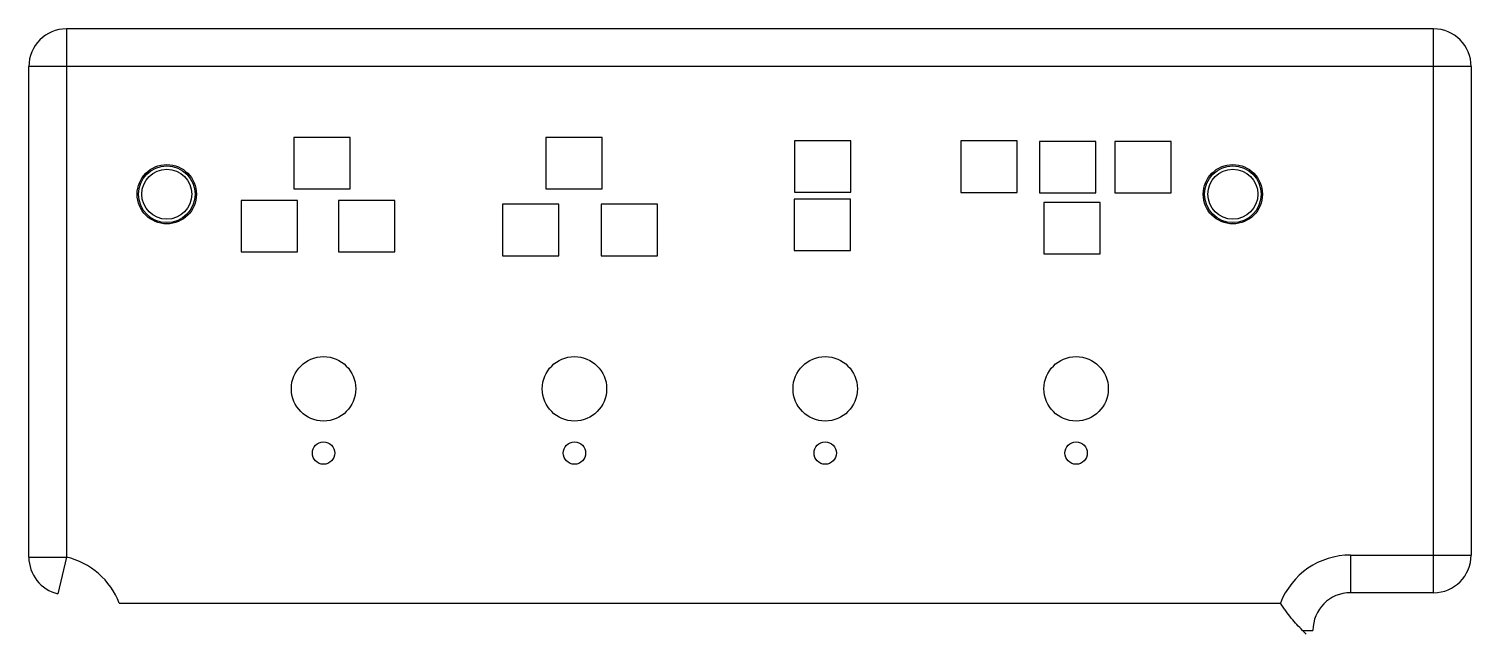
# Model space of a CAD drawing. Header units: millimetres. Extents: x -6431 to -6285, y 2962 to 3023.
import ezdxf

# ---------------------------------------------------------------- set-up
doc = ezdxf.new("R2010")
doc.units = ezdxf.units.MM

msp = doc.modelspace()

# ---------------------------------------------------------------- linework, layer by layer
at = {"color": 7, "linetype": 'Continuous', "lineweight": 25}
for p, q in [((-6289.04, 3022.84), (-6427.47, 3022.84)), ((-6427.47, 3022.84), (-6427.47, 2969.39)), ((-6289.04, 2965.79), (-6289.04, 3022.84)), ((-6285.23, 3019.03), (-6431.28, 3019.03)), ((-6431.28, 2969.39), (-6431.28, 3019.03)), ((-6285.23, 3019.03), (-6285.23, 2969.6)), ((-6398.74, 3011.86), (-6404.44, 3011.86)), ((-6404.44, 3011.86), (-6404.44, 3006.66)), ((-6398.74, 3006.66), (-6398.74, 3011.86)), ((-6373.22, 3011.86), (-6378.92, 3011.86)), ((-6378.92, 3011.86), (-6378.92, 3006.66)), ((-6373.22, 3006.66), (-6373.22, 3011.86)), ((-6348.05, 3011.51), (-6353.75, 3011.51)), ((-6353.75, 3011.51), (-6353.75, 3006.31)), ((-6348.05, 3006.31), (-6348.05, 3011.51)), ((-6331.2, 3011.5), (-6336.9, 3011.5)), ((-6336.9, 3011.5), (-6336.9, 3006.3)), ((-6331.2, 3006.3), (-6331.2, 3011.5)), ((-6323.23, 3011.44), (-6328.93, 3011.44)), ((-6328.93, 3011.44), (-6328.93, 3006.24)), ((-6323.23, 3006.24), (-6323.23, 3011.44)), ((-6315.6, 3011.44), (-6321.3, 3011.44)), ((-6321.3, 3011.44), (-6321.3, 3006.24)), ((-6315.6, 3006.24), (-6315.6, 3011.44)), ((-6404.44, 3006.66), (-6398.74, 3006.66)), ((-6378.92, 3006.66), (-6373.22, 3006.66)), ((-6353.75, 3006.31), (-6348.05, 3006.31)), ((-6336.9, 3006.3), (-6331.2, 3006.3)), ((-6328.93, 3006.24), (-6323.23, 3006.24)), ((-6321.3, 3006.24), (-6315.6, 3006.24)), ((-6404.07, 3005.47), (-6409.77, 3005.47)), ((-6409.77, 3005.47), (-6409.77, 3000.27)), ((-6404.07, 3000.27), (-6404.07, 3005.47)), ((-6394.21, 3005.47), (-6399.91, 3005.47)), ((-6399.91, 3005.47), (-6399.91, 3000.27)), ((-6394.21, 3000.27), (-6394.21, 3005.47)), ((-6377.61, 3005.09), (-6383.31, 3005.09)), ((-6383.31, 3005.09), (-6383.31, 2999.89)), ((-6377.61, 2999.89), (-6377.61, 3005.09)), ((-6367.61, 3005.09), (-6373.31, 3005.09)), ((-6373.31, 3005.09), (-6373.31, 2999.89)), ((-6367.61, 2999.89), (-6367.61, 3005.09)), ((-6348.09, 3005.61), (-6353.79, 3005.61)), ((-6353.79, 3005.61), (-6353.79, 3000.41)), ((-6348.09, 3000.41), (-6348.09, 3005.61)), ((-6322.81, 3005.27), (-6328.51, 3005.27)), ((-6328.51, 3005.27), (-6328.51, 3000.07)), ((-6322.81, 3000.07), (-6322.81, 3005.27)), ((-6409.77, 3000.27), (-6404.07, 3000.27)), ((-6399.91, 3000.27), (-6394.21, 3000.27)), ((-6383.31, 2999.89), (-6377.61, 2999.89)), ((-6373.31, 2999.89), (-6367.61, 2999.89)), ((-6353.79, 3000.41), (-6348.09, 3000.41)), ((-6328.51, 3000.07), (-6322.81, 3000.07)), ((-6431.28, 2969.39), (-6427.47, 2969.39)), ((-6427.47, 2969.39), (-6428.35, 2965.68)), ((-6297.44, 2969.6), (-6285.23, 2969.6)), ((-6297.44, 2969.6), (-6297.44, 2965.79)), ((-6289.04, 2965.79), (-6297.44, 2965.79)), ((-6422.12, 2964.72), (-6304.55, 2964.72)), ((-6301.94, 2961.6), (-6302.32, 2961.98)), ((-6302.32, 2961.98), (-6301.25, 2961.98))]:
    msp.add_line(p, q, dxfattribs=at)
for centre, radius in [((-6417.31, 3006.11), 3), ((-6417.31, 3006.11), 2.87), ((-6417.31, 3006.11), 2.53), ((-6309.36, 3006.11), 3), ((-6309.36, 3006.11), 2.87), ((-6309.36, 3006.11), 2.53), ((-6401.44, 2986.42), 3.26), ((-6376.03, 2986.42), 3.26), ((-6350.64, 2986.42), 3.26), ((-6325.23, 2986.42), 3.26), ((-6401.44, 2979.92), 1.13), ((-6376.03, 2979.92), 1.13), ((-6350.64, 2979.92), 1.13), ((-6325.23, 2979.92), 1.13)]:
    msp.add_circle(centre, radius, dxfattribs=at)
for centre, radius, start, end in [((-6427.47, 3019.03), 3.81, 90, 180), ((-6289.04, 3019.03), 3.81, 0, 90), ((-6427.47, 2969.39), 3.81, 180, 256.6637), ((-6429.23, 2961.98), 7.62, 21.0875, 76.6637), ((-6297.44, 2961.98), 7.62, 90, 158.9125), ((-6289.04, 2969.6), 3.81, 270, 0), ((-6297.44, 2961.98), 3.81, 90, 180)]:
    msp.add_arc(centre, radius, start, end, dxfattribs=at)
msp.add_open_spline([(-6302.32, 2961.98), (-6302.68, 2962.34), (-6303.06, 2962.76), (-6303.63, 2963.46), (-6303.82, 2963.7), (-6304.1, 2964.07), (-6304.19, 2964.2), (-6304.37, 2964.46), (-6304.46, 2964.59), (-6304.55, 2964.72)], degree=3, knots=[0, 0, 0, 0, 0.5, 0.5, 0.75, 0.75, 0.875, 0.875, 1, 1, 1, 1], dxfattribs=at)

doc.saveas('drawing.dxf')
